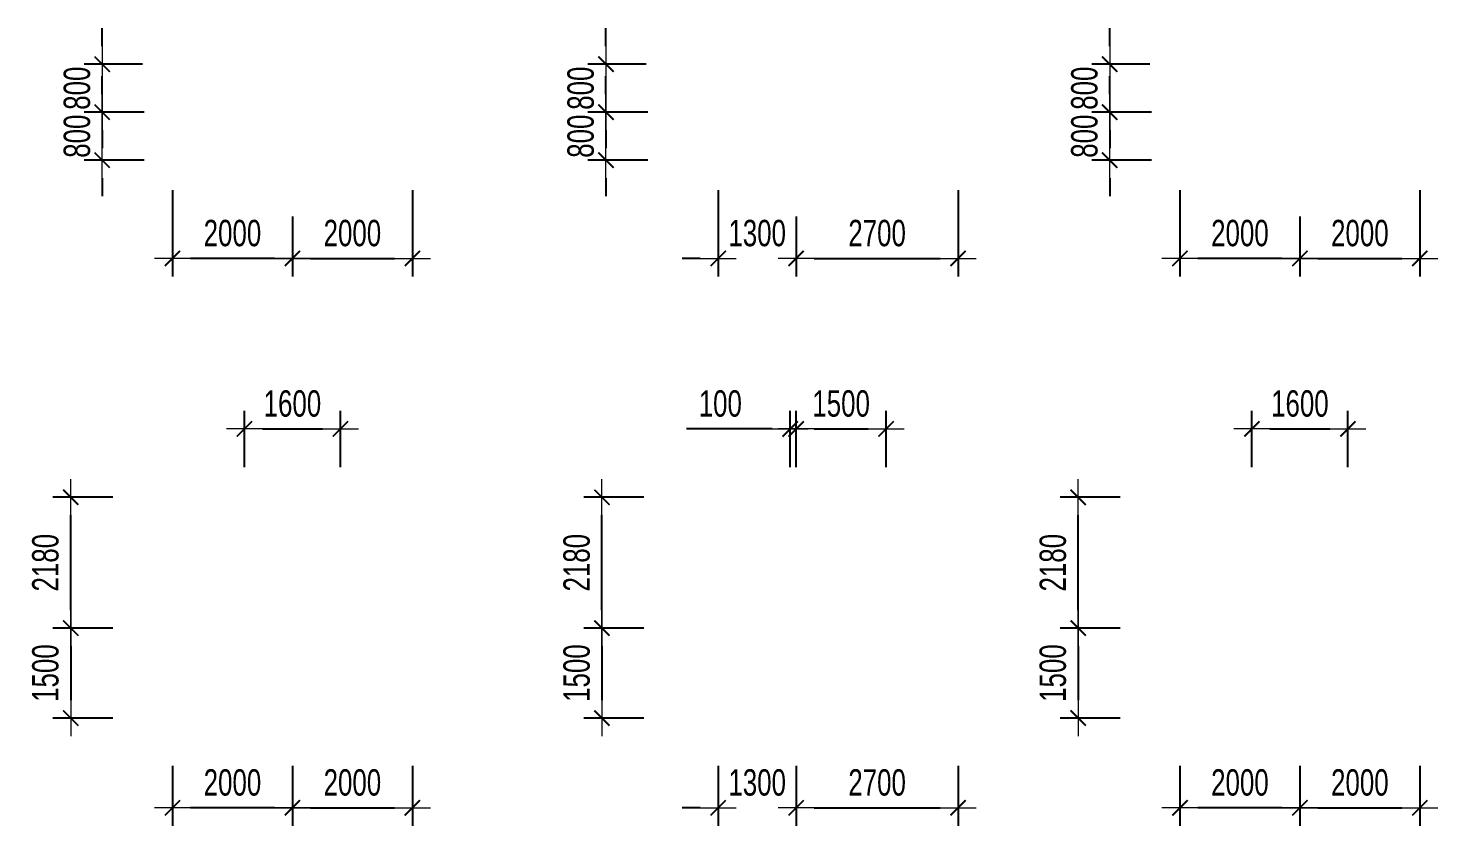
# Model space of a CAD drawing. Header units: millimetres. Extents: x -259680 to 389590, y -106473 to 139263.
# Drawn here: x 4794 to 28300, y 13604 to 26900 of the extents above; entities that cross this region are included whole.
import ezdxf

# ---------------------------------------------------------------- set-up
doc = ezdxf.new("R2010")
doc.units = ezdxf.units.MM
doc.layers.get('Defpoints').update_dxf_attribs({"color": 151, "lineweight": 9})
doc.layers.add('NDC_S_DIM', color=1, linetype='Continuous', lineweight=15)
doc.styles.add('NDC_DIM', font='', dxfattribs={"width": 0.75})
doc.styles.get('NDC_DIM').set_extended_font_data('Dotum')
doc.dimstyles.new('NDC_dim_200', dxfattribs={"dimscale": 200, "dimtxt": 2.2, "dimasz": 1.5, "dimexe": 1.5, "dimexo": 2.5, "dimgap": 1, "dimtad": 1, "dimdec": 0, "dimzin": 0, "dimdsep": 46, "dimtxsty": 'NDC_DIM', "dimblk": 'DIMMARK', "dimcen": 0.09, "dimdle": 1.2, "dimclrd": 1, "dimclre": 1, "dimclrt": 3, "dimadec": 0, "dimazin": 0, "dimtfac": 1, "dimtdec": 0, "dimtix": 1, "dimtofl": 0, "dimtmove": 0, "dimatfit": 3, "dimfxl": 6, "dimfxlon": 1, "dimtolj": 1, "dimtzin": 0, "dimarcsym": 0})

# ---------------------------------------------------------------- blocks, each defined once
blk = doc.blocks.new('DIMMARK')
at = {"layer": 'NDC_S_DIM', "color": 1}
blk.add_line((-1.5, 0), (1, 0), dxfattribs=at)
at = {"layer": 'NDC_S_DIM', "color": 2, "const_width": 0.1}
blk.add_lwpolyline([(-0.424, -0.424), (0.424, 0.424)], dxfattribs=at)
blk = doc.blocks.new('*D868')
at = {"layer": 'Defpoints', "color": 0, "ltscale": 100, "transparency": 16777216}
for p in [(9200, 15104), (11200, 15104), (11200, 13904)]:
    blk.add_point(p, dxfattribs=at)
at = {"layer": 'NDC_S_DIM', "color": 1, "lineweight": -2, "ltscale": 100, "transparency": 16777216}
for p, q in [((9200, 14604), (9200, 13604)), ((11200, 14604), (11200, 13604)), ((9500, 13904), (10900, 13904))]:
    blk.add_line(p, q, dxfattribs=at)
at = {"layer": 'NDC_S_DIM', "color": 1, "lineweight": -2, "ltscale": 100, "transparency": 16777216, "xscale": 300, "yscale": 300, "zscale": 300, "rotation": 180}
blk.add_blockref('DIMMARK', (9200, 13904), dxfattribs=at)
at = {"layer": 'NDC_S_DIM', "color": 1, "lineweight": -2, "ltscale": 100, "transparency": 16777216, "xscale": 300, "yscale": 300, "zscale": 300}
blk.add_blockref('DIMMARK', (11200, 13904), dxfattribs=at)
at = {"layer": 'NDC_S_DIM', "color": 3, "ltscale": 100, "transparency": 16777216, "insert": (10200, 14324), "char_height": 440, "attachment_point": 5, "style": 'NDC_DIM'}
blk.add_mtext('\\A1;2000', dxfattribs=at)
blk = doc.blocks.new('*D869')
at = {"layer": 'Defpoints', "color": 0, "ltscale": 100, "transparency": 16777216}
for p in [(7200, 15104), (9200, 15104), (7200, 13904)]:
    blk.add_point(p, dxfattribs=at)
at = {"layer": 'NDC_S_DIM', "color": 1, "lineweight": -2, "ltscale": 100, "transparency": 16777216}
for p, q in [((7200, 14604), (7200, 13604)), ((9200, 14604), (9200, 13604)), ((8900, 13904), (7500, 13904))]:
    blk.add_line(p, q, dxfattribs=at)
at = {"layer": 'NDC_S_DIM', "color": 1, "lineweight": -2, "ltscale": 100, "transparency": 16777216, "xscale": 300, "yscale": 300, "zscale": 300, "rotation": 180}
blk.add_blockref('DIMMARK', (7200, 13904), dxfattribs=at)
at = {"layer": 'NDC_S_DIM', "color": 1, "lineweight": -2, "ltscale": 100, "transparency": 16777216, "xscale": 300, "yscale": 300, "zscale": 300}
blk.add_blockref('DIMMARK', (9200, 13904), dxfattribs=at)
at = {"layer": 'NDC_S_DIM', "color": 3, "ltscale": 100, "transparency": 16777216, "insert": (8200, 14324), "char_height": 440, "attachment_point": 5, "style": 'NDC_DIM'}
blk.add_mtext('\\A1;2000', dxfattribs=at)
blk = doc.blocks.new('*D870')
at = {"layer": 'Defpoints', "color": 0, "ltscale": 100, "transparency": 16777216}
for p in [(6703, 16900), (5503, 15400), (6703, 15400)]:
    blk.add_point(p, dxfattribs=at)
at = {"layer": 'NDC_S_DIM', "color": 1, "lineweight": -2, "ltscale": 100, "transparency": 16777216}
for p, q in [((6203, 16900), (5203, 16900)), ((5503, 16600), (5503, 15700)), ((6203, 15400), (5203, 15400))]:
    blk.add_line(p, q, dxfattribs=at)
at = {"layer": 'NDC_S_DIM', "color": 1, "lineweight": -2, "ltscale": 100, "transparency": 16777216, "xscale": 300, "yscale": 300, "zscale": 300}
for p, rotation in [((5503, 16900), 90), ((5503, 15400), 270)]:
    blk.add_blockref('DIMMARK', p, dxfattribs=dict(at, rotation=rotation))
at = {"layer": 'NDC_S_DIM', "color": 3, "ltscale": 100, "transparency": 16777216, "insert": (5082, 16150), "char_height": 440, "attachment_point": 5, "rotation": 90, "style": 'NDC_DIM'}
blk.add_mtext('\\A1;1500', dxfattribs=at)
blk = doc.blocks.new('*D871')
at = {"layer": 'Defpoints', "color": 0, "ltscale": 100, "transparency": 16777216}
for p in [(5503, 19080), (6703, 19080), (6703, 16900)]:
    blk.add_point(p, dxfattribs=at)
at = {"layer": 'NDC_S_DIM', "color": 1, "lineweight": -2, "ltscale": 100, "transparency": 16777216}
for p, q in [((6203, 19080), (5203, 19080)), ((5503, 17200), (5503, 18780)), ((6203, 16900), (5203, 16900))]:
    blk.add_line(p, q, dxfattribs=at)
at = {"layer": 'NDC_S_DIM', "color": 1, "lineweight": -2, "ltscale": 100, "transparency": 16777216, "xscale": 300, "yscale": 300, "zscale": 300}
for p, rotation in [((5503, 19080), 90), ((5503, 16900), 270)]:
    blk.add_blockref('DIMMARK', p, dxfattribs=dict(at, rotation=rotation))
at = {"layer": 'NDC_S_DIM', "color": 3, "ltscale": 100, "transparency": 16777216, "insert": (5082, 17990), "char_height": 440, "attachment_point": 5, "rotation": 90, "style": 'NDC_DIM'}
blk.add_mtext('\\A1;2180', dxfattribs=at)
blk = doc.blocks.new('*D872')
at = {"layer": 'Defpoints', "color": 0, "ltscale": 100, "transparency": 16777216}
for p in [(10000, 20220), (8400, 19080), (10000, 19080)]:
    blk.add_point(p, dxfattribs=at)
at = {"layer": 'NDC_S_DIM', "color": 1, "lineweight": -2, "ltscale": 100, "transparency": 16777216}
for p, q in [((8400, 19580), (8400, 20520)), ((10000, 19580), (10000, 20520)), ((8700, 20220), (9700, 20220))]:
    blk.add_line(p, q, dxfattribs=at)
at = {"layer": 'NDC_S_DIM', "color": 1, "lineweight": -2, "ltscale": 100, "transparency": 16777216, "xscale": 300, "yscale": 300, "zscale": 300, "rotation": 180}
blk.add_blockref('DIMMARK', (8400, 20220), dxfattribs=at)
at = {"layer": 'NDC_S_DIM', "color": 1, "lineweight": -2, "ltscale": 100, "transparency": 16777216, "xscale": 300, "yscale": 300, "zscale": 300}
blk.add_blockref('DIMMARK', (10000, 20220), dxfattribs=at)
at = {"layer": 'NDC_S_DIM', "color": 3, "ltscale": 100, "transparency": 16777216, "insert": (9200, 20641), "char_height": 440, "attachment_point": 5, "style": 'NDC_DIM'}
blk.add_mtext('\\A1;1600', dxfattribs=at)
blk = doc.blocks.new('*D856')
at = {"layer": 'Defpoints', "color": 0, "ltscale": 100, "transparency": 16777216}
for p in [(17600, 15104), (20300, 15104), (20300, 13904)]:
    blk.add_point(p, dxfattribs=at)
at = {"layer": 'NDC_S_DIM', "color": 1, "lineweight": -2, "ltscale": 100, "transparency": 16777216}
for p, q in [((17600, 14604), (17600, 13604)), ((20300, 14604), (20300, 13604)), ((17900, 13904), (20000, 13904))]:
    blk.add_line(p, q, dxfattribs=at)
at = {"layer": 'NDC_S_DIM', "color": 1, "lineweight": -2, "ltscale": 100, "transparency": 16777216, "xscale": 300, "yscale": 300, "zscale": 300, "rotation": 180}
blk.add_blockref('DIMMARK', (17600, 13904), dxfattribs=at)
at = {"layer": 'NDC_S_DIM', "color": 1, "lineweight": -2, "ltscale": 100, "transparency": 16777216, "xscale": 300, "yscale": 300, "zscale": 300}
blk.add_blockref('DIMMARK', (20300, 13904), dxfattribs=at)
at = {"layer": 'NDC_S_DIM', "color": 3, "ltscale": 100, "transparency": 16777216, "insert": (18950, 14324), "char_height": 440, "attachment_point": 5, "style": 'NDC_DIM'}
blk.add_mtext('\\A1;2700', dxfattribs=at)
blk = doc.blocks.new('*D857')
at = {"layer": 'Defpoints', "color": 0, "ltscale": 100, "transparency": 16777216}
for p in [(16300, 15104), (17600, 15104), (16300, 13904)]:
    blk.add_point(p, dxfattribs=at)
at = {"layer": 'NDC_S_DIM', "color": 1, "lineweight": -2, "ltscale": 100, "transparency": 16777216}
for p, q in [((16300, 14604), (16300, 13604)), ((17600, 14604), (17600, 13604)), ((16000, 13904), (15700, 13904)), ((17900, 13904), (18200, 13904))]:
    blk.add_line(p, q, dxfattribs=at)
at = {"layer": 'NDC_S_DIM', "color": 1, "lineweight": -2, "ltscale": 100, "transparency": 16777216, "xscale": 300, "yscale": 300, "zscale": 300}
blk.add_blockref('DIMMARK', (16300, 13904), dxfattribs=at)
at = {"layer": 'NDC_S_DIM', "color": 1, "lineweight": -2, "ltscale": 100, "transparency": 16777216, "xscale": 300, "yscale": 300, "zscale": 300, "rotation": 180}
blk.add_blockref('DIMMARK', (17600, 13904), dxfattribs=at)
at = {"layer": 'NDC_S_DIM', "color": 3, "ltscale": 100, "transparency": 16777216, "insert": (16950, 14324), "char_height": 440, "attachment_point": 5, "style": 'NDC_DIM'}
blk.add_mtext('\\A1;1300', dxfattribs=at)
blk = doc.blocks.new('*D858')
at = {"layer": 'Defpoints', "color": 0, "ltscale": 100, "transparency": 16777216}
for p in [(15562, 16900), (14362, 15400), (15562, 15400)]:
    blk.add_point(p, dxfattribs=at)
at = {"layer": 'NDC_S_DIM', "color": 1, "lineweight": -2, "ltscale": 100, "transparency": 16777216}
for p, q in [((15062, 16900), (14062, 16900)), ((14362, 16600), (14362, 15700)), ((15062, 15400), (14062, 15400))]:
    blk.add_line(p, q, dxfattribs=at)
at = {"layer": 'NDC_S_DIM', "color": 1, "lineweight": -2, "ltscale": 100, "transparency": 16777216, "xscale": 300, "yscale": 300, "zscale": 300}
for p, rotation in [((14362, 16900), 90), ((14362, 15400), 270)]:
    blk.add_blockref('DIMMARK', p, dxfattribs=dict(at, rotation=rotation))
at = {"layer": 'NDC_S_DIM', "color": 3, "ltscale": 100, "transparency": 16777216, "insert": (13941, 16150), "char_height": 440, "attachment_point": 5, "rotation": 90, "style": 'NDC_DIM'}
blk.add_mtext('\\A1;1500', dxfattribs=at)
blk = doc.blocks.new('*D859')
at = {"layer": 'Defpoints', "color": 0, "ltscale": 100, "transparency": 16777216}
for p in [(14362, 19080), (15562, 19080), (15562, 16900)]:
    blk.add_point(p, dxfattribs=at)
at = {"layer": 'NDC_S_DIM', "color": 1, "lineweight": -2, "ltscale": 100, "transparency": 16777216}
for p, q in [((15062, 19080), (14062, 19080)), ((14362, 17200), (14362, 18780)), ((15062, 16900), (14062, 16900))]:
    blk.add_line(p, q, dxfattribs=at)
at = {"layer": 'NDC_S_DIM', "color": 1, "lineweight": -2, "ltscale": 100, "transparency": 16777216, "xscale": 300, "yscale": 300, "zscale": 300}
for p, rotation in [((14362, 19080), 90), ((14362, 16900), 270)]:
    blk.add_blockref('DIMMARK', p, dxfattribs=dict(at, rotation=rotation))
at = {"layer": 'NDC_S_DIM', "color": 3, "ltscale": 100, "transparency": 16777216, "insert": (13941, 17990), "char_height": 440, "attachment_point": 5, "rotation": 90, "style": 'NDC_DIM'}
blk.add_mtext('\\A1;2180', dxfattribs=at)
blk = doc.blocks.new('*D860')
at = {"layer": 'Defpoints', "color": 0, "ltscale": 100, "transparency": 16777216}
for p in [(19100, 20220), (17600, 19080), (19100, 19080)]:
    blk.add_point(p, dxfattribs=at)
at = {"layer": 'NDC_S_DIM', "color": 1, "lineweight": -2, "ltscale": 100, "transparency": 16777216}
for p, q in [((17600, 19580), (17600, 20520)), ((19100, 19580), (19100, 20520)), ((17900, 20220), (18800, 20220))]:
    blk.add_line(p, q, dxfattribs=at)
at = {"layer": 'NDC_S_DIM', "color": 1, "lineweight": -2, "ltscale": 100, "transparency": 16777216, "xscale": 300, "yscale": 300, "zscale": 300, "rotation": 180}
blk.add_blockref('DIMMARK', (17600, 20220), dxfattribs=at)
at = {"layer": 'NDC_S_DIM', "color": 1, "lineweight": -2, "ltscale": 100, "transparency": 16777216, "xscale": 300, "yscale": 300, "zscale": 300}
blk.add_blockref('DIMMARK', (19100, 20220), dxfattribs=at)
at = {"layer": 'NDC_S_DIM', "color": 3, "ltscale": 100, "transparency": 16777216, "insert": (18350, 20641), "char_height": 440, "attachment_point": 5, "style": 'NDC_DIM'}
blk.add_mtext('\\A1;1500', dxfattribs=at)
blk = doc.blocks.new('*D861')
at = {"layer": 'Defpoints', "color": 0, "ltscale": 100, "transparency": 16777216}
for p in [(26000, 15104), (28000, 15104), (28000, 13904)]:
    blk.add_point(p, dxfattribs=at)
at = {"layer": 'NDC_S_DIM', "color": 1, "lineweight": -2, "ltscale": 100, "transparency": 16777216}
for p, q in [((26000, 14604), (26000, 13604)), ((28000, 14604), (28000, 13604)), ((26300, 13904), (27700, 13904))]:
    blk.add_line(p, q, dxfattribs=at)
at = {"layer": 'NDC_S_DIM', "color": 1, "lineweight": -2, "ltscale": 100, "transparency": 16777216, "xscale": 300, "yscale": 300, "zscale": 300, "rotation": 180}
blk.add_blockref('DIMMARK', (26000, 13904), dxfattribs=at)
at = {"layer": 'NDC_S_DIM', "color": 1, "lineweight": -2, "ltscale": 100, "transparency": 16777216, "xscale": 300, "yscale": 300, "zscale": 300}
blk.add_blockref('DIMMARK', (28000, 13904), dxfattribs=at)
at = {"layer": 'NDC_S_DIM', "color": 3, "ltscale": 100, "transparency": 16777216, "insert": (27000, 14324), "char_height": 440, "attachment_point": 5, "style": 'NDC_DIM'}
blk.add_mtext('\\A1;2000', dxfattribs=at)
blk = doc.blocks.new('*D862')
at = {"layer": 'Defpoints', "color": 0, "ltscale": 100, "transparency": 16777216}
for p in [(24000, 15104), (26000, 15104), (24000, 13904)]:
    blk.add_point(p, dxfattribs=at)
at = {"layer": 'NDC_S_DIM', "color": 1, "lineweight": -2, "ltscale": 100, "transparency": 16777216}
for p, q in [((24000, 14604), (24000, 13604)), ((26000, 14604), (26000, 13604)), ((25700, 13904), (24300, 13904))]:
    blk.add_line(p, q, dxfattribs=at)
at = {"layer": 'NDC_S_DIM', "color": 1, "lineweight": -2, "ltscale": 100, "transparency": 16777216, "xscale": 300, "yscale": 300, "zscale": 300, "rotation": 180}
blk.add_blockref('DIMMARK', (24000, 13904), dxfattribs=at)
at = {"layer": 'NDC_S_DIM', "color": 1, "lineweight": -2, "ltscale": 100, "transparency": 16777216, "xscale": 300, "yscale": 300, "zscale": 300}
blk.add_blockref('DIMMARK', (26000, 13904), dxfattribs=at)
at = {"layer": 'NDC_S_DIM', "color": 3, "ltscale": 100, "transparency": 16777216, "insert": (25000, 14324), "char_height": 440, "attachment_point": 5, "style": 'NDC_DIM'}
blk.add_mtext('\\A1;2000', dxfattribs=at)
blk = doc.blocks.new('*D863')
at = {"layer": 'Defpoints', "color": 0, "ltscale": 100, "transparency": 16777216}
for p in [(23503, 16900), (22303, 15400), (23503, 15400)]:
    blk.add_point(p, dxfattribs=at)
at = {"layer": 'NDC_S_DIM', "color": 1, "lineweight": -2, "ltscale": 100, "transparency": 16777216}
for p, q in [((23003, 16900), (22003, 16900)), ((22303, 16600), (22303, 15700)), ((23003, 15400), (22003, 15400))]:
    blk.add_line(p, q, dxfattribs=at)
at = {"layer": 'NDC_S_DIM', "color": 1, "lineweight": -2, "ltscale": 100, "transparency": 16777216, "xscale": 300, "yscale": 300, "zscale": 300}
for p, rotation in [((22303, 16900), 90), ((22303, 15400), 270)]:
    blk.add_blockref('DIMMARK', p, dxfattribs=dict(at, rotation=rotation))
at = {"layer": 'NDC_S_DIM', "color": 3, "ltscale": 100, "transparency": 16777216, "insert": (21882, 16150), "char_height": 440, "attachment_point": 5, "rotation": 90, "style": 'NDC_DIM'}
blk.add_mtext('\\A1;1500', dxfattribs=at)
blk = doc.blocks.new('*D864')
at = {"layer": 'Defpoints', "color": 0, "ltscale": 100, "transparency": 16777216}
for p in [(22303, 19080), (23503, 19080), (23503, 16900)]:
    blk.add_point(p, dxfattribs=at)
at = {"layer": 'NDC_S_DIM', "color": 1, "lineweight": -2, "ltscale": 100, "transparency": 16777216}
for p, q in [((23003, 19080), (22003, 19080)), ((22303, 17200), (22303, 18780)), ((23003, 16900), (22003, 16900))]:
    blk.add_line(p, q, dxfattribs=at)
at = {"layer": 'NDC_S_DIM', "color": 1, "lineweight": -2, "ltscale": 100, "transparency": 16777216, "xscale": 300, "yscale": 300, "zscale": 300}
for p, rotation in [((22303, 19080), 90), ((22303, 16900), 270)]:
    blk.add_blockref('DIMMARK', p, dxfattribs=dict(at, rotation=rotation))
at = {"layer": 'NDC_S_DIM', "color": 3, "ltscale": 100, "transparency": 16777216, "insert": (21882, 17990), "char_height": 440, "attachment_point": 5, "rotation": 90, "style": 'NDC_DIM'}
blk.add_mtext('\\A1;2180', dxfattribs=at)
blk = doc.blocks.new('*D810')
at = {"layer": 'Defpoints', "color": 0, "ltscale": 100, "transparency": 16777216}
for p in [(26800, 20220), (25200, 19080), (26800, 19080)]:
    blk.add_point(p, dxfattribs=at)
at = {"layer": 'NDC_S_DIM', "color": 1, "lineweight": -2, "ltscale": 100, "transparency": 16777216}
for p, q in [((25200, 19580), (25200, 20520)), ((26800, 19580), (26800, 20520)), ((25500, 20220), (26500, 20220))]:
    blk.add_line(p, q, dxfattribs=at)
at = {"layer": 'NDC_S_DIM', "color": 1, "lineweight": -2, "ltscale": 100, "transparency": 16777216, "xscale": 300, "yscale": 300, "zscale": 300, "rotation": 180}
blk.add_blockref('DIMMARK', (25200, 20220), dxfattribs=at)
at = {"layer": 'NDC_S_DIM', "color": 1, "lineweight": -2, "ltscale": 100, "transparency": 16777216, "xscale": 300, "yscale": 300, "zscale": 300}
blk.add_blockref('DIMMARK', (26800, 20220), dxfattribs=at)
at = {"layer": 'NDC_S_DIM', "color": 3, "ltscale": 100, "transparency": 16777216, "insert": (26000, 20641), "char_height": 440, "attachment_point": 5, "style": 'NDC_DIM'}
blk.add_mtext('\\A1;1600', dxfattribs=at)
blk = doc.blocks.new('*D732')
at = {"layer": 'Defpoints', "color": 0, "ltscale": 100, "transparency": 16777216}
for p in [(11200, 24700), (9200, 24262), (11200, 23062)]:
    blk.add_point(p, dxfattribs=at)
at = {"layer": 'NDC_S_DIM', "color": 1, "lineweight": -2, "ltscale": 100, "transparency": 16777216}
for p, q in [((11200, 24200), (11200, 22762)), ((9200, 23762), (9200, 22762)), ((9500, 23062), (10900, 23062))]:
    blk.add_line(p, q, dxfattribs=at)
at = {"layer": 'NDC_S_DIM', "color": 1, "lineweight": -2, "ltscale": 100, "transparency": 16777216, "xscale": 300, "yscale": 300, "zscale": 300, "rotation": 180}
blk.add_blockref('DIMMARK', (9200, 23062), dxfattribs=at)
at = {"layer": 'NDC_S_DIM', "color": 1, "lineweight": -2, "ltscale": 100, "transparency": 16777216, "xscale": 300, "yscale": 300, "zscale": 300}
blk.add_blockref('DIMMARK', (11200, 23062), dxfattribs=at)
at = {"layer": 'NDC_S_DIM', "color": 3, "ltscale": 100, "transparency": 16777216, "insert": (10200, 23482), "char_height": 440, "attachment_point": 5, "style": 'NDC_DIM'}
blk.add_mtext('\\A1;2000', dxfattribs=at)
blk = doc.blocks.new('*D733')
at = {"layer": 'Defpoints', "color": 0, "ltscale": 100, "transparency": 16777216}
for p in [(7200, 24700), (9200, 24262), (7200, 23062)]:
    blk.add_point(p, dxfattribs=at)
at = {"layer": 'NDC_S_DIM', "color": 1, "lineweight": -2, "ltscale": 100, "transparency": 16777216}
for p, q in [((7200, 24200), (7200, 22762)), ((9200, 23762), (9200, 22762)), ((8900, 23062), (7500, 23062))]:
    blk.add_line(p, q, dxfattribs=at)
at = {"layer": 'NDC_S_DIM', "color": 1, "lineweight": -2, "ltscale": 100, "transparency": 16777216, "xscale": 300, "yscale": 300, "zscale": 300, "rotation": 180}
blk.add_blockref('DIMMARK', (7200, 23062), dxfattribs=at)
at = {"layer": 'NDC_S_DIM', "color": 1, "lineweight": -2, "ltscale": 100, "transparency": 16777216, "xscale": 300, "yscale": 300, "zscale": 300}
blk.add_blockref('DIMMARK', (9200, 23062), dxfattribs=at)
at = {"layer": 'NDC_S_DIM', "color": 3, "ltscale": 100, "transparency": 16777216, "insert": (8200, 23482), "char_height": 440, "attachment_point": 5, "style": 'NDC_DIM'}
blk.add_mtext('\\A1;2000', dxfattribs=at)
blk = doc.blocks.new('*D734')
at = {"layer": 'Defpoints', "color": 0, "ltscale": 100, "transparency": 16777216}
for p in [(7228, 25500), (6028, 24700), (7228, 24700)]:
    blk.add_point(p, dxfattribs=at)
at = {"layer": 'NDC_S_DIM', "color": 1, "lineweight": -2, "ltscale": 100, "transparency": 16777216}
for p, q in [((6028, 25800), (6028, 26100)), ((6728, 25500), (5728, 25500)), ((6728, 24700), (5728, 24700)), ((6028, 24400), (6028, 24100))]:
    blk.add_line(p, q, dxfattribs=at)
at = {"layer": 'NDC_S_DIM', "color": 1, "lineweight": -2, "ltscale": 100, "transparency": 16777216, "xscale": 300, "yscale": 300, "zscale": 300}
for p, rotation in [((6028, 25500), 270), ((6028, 24700), 90)]:
    blk.add_blockref('DIMMARK', p, dxfattribs=dict(at, rotation=rotation))
at = {"layer": 'NDC_S_DIM', "color": 3, "ltscale": 100, "transparency": 16777216, "insert": (5608, 25100), "char_height": 440, "attachment_point": 5, "rotation": 90, "style": 'NDC_DIM'}
blk.add_mtext('\\A1;800', dxfattribs=at)
blk = doc.blocks.new('*D735')
at = {"layer": 'Defpoints', "color": 0, "ltscale": 100, "transparency": 16777216}
for p in [(6028, 26300), (7200, 26300), (7228, 25500)]:
    blk.add_point(p, dxfattribs=at)
at = {"layer": 'NDC_S_DIM', "color": 1, "lineweight": -2, "ltscale": 100, "transparency": 16777216}
for p, q in [((6028, 26600), (6028, 26900)), ((6700, 26300), (5728, 26300)), ((6728, 25500), (5728, 25500)), ((6028, 25200), (6028, 24900))]:
    blk.add_line(p, q, dxfattribs=at)
at = {"layer": 'NDC_S_DIM', "color": 1, "lineweight": -2, "ltscale": 100, "transparency": 16777216, "xscale": 300, "yscale": 300, "zscale": 300}
for p, rotation in [((6028, 26300), 270), ((6028, 25500), 90)]:
    blk.add_blockref('DIMMARK', p, dxfattribs=dict(at, rotation=rotation))
at = {"layer": 'NDC_S_DIM', "color": 3, "ltscale": 100, "transparency": 16777216, "insert": (5608, 25900), "char_height": 440, "attachment_point": 5, "rotation": 90, "style": 'NDC_DIM'}
blk.add_mtext('\\A1;800', dxfattribs=at)
blk = doc.blocks.new('*D736')
at = {"layer": 'Defpoints', "color": 0, "ltscale": 100, "transparency": 16777216}
for p in [(20300, 24700), (17600, 24262), (20300, 23062)]:
    blk.add_point(p, dxfattribs=at)
at = {"layer": 'NDC_S_DIM', "color": 1, "lineweight": -2, "ltscale": 100, "transparency": 16777216}
for p, q in [((20300, 24200), (20300, 22762)), ((17600, 23762), (17600, 22762)), ((17900, 23062), (20000, 23062))]:
    blk.add_line(p, q, dxfattribs=at)
at = {"layer": 'NDC_S_DIM', "color": 1, "lineweight": -2, "ltscale": 100, "transparency": 16777216, "xscale": 300, "yscale": 300, "zscale": 300, "rotation": 180}
blk.add_blockref('DIMMARK', (17600, 23062), dxfattribs=at)
at = {"layer": 'NDC_S_DIM', "color": 1, "lineweight": -2, "ltscale": 100, "transparency": 16777216, "xscale": 300, "yscale": 300, "zscale": 300}
blk.add_blockref('DIMMARK', (20300, 23062), dxfattribs=at)
at = {"layer": 'NDC_S_DIM', "color": 3, "ltscale": 100, "transparency": 16777216, "insert": (18950, 23482), "char_height": 440, "attachment_point": 5, "style": 'NDC_DIM'}
blk.add_mtext('\\A1;2700', dxfattribs=at)
blk = doc.blocks.new('*D737')
at = {"layer": 'Defpoints', "color": 0, "ltscale": 100, "transparency": 16777216}
for p in [(16300, 24700), (17600, 24262), (16300, 23062)]:
    blk.add_point(p, dxfattribs=at)
at = {"layer": 'NDC_S_DIM', "color": 1, "lineweight": -2, "ltscale": 100, "transparency": 16777216}
for p, q in [((16300, 24200), (16300, 22762)), ((17600, 23762), (17600, 22762)), ((16000, 23062), (15700, 23062)), ((17900, 23062), (18200, 23062))]:
    blk.add_line(p, q, dxfattribs=at)
at = {"layer": 'NDC_S_DIM', "color": 1, "lineweight": -2, "ltscale": 100, "transparency": 16777216, "xscale": 300, "yscale": 300, "zscale": 300}
blk.add_blockref('DIMMARK', (16300, 23062), dxfattribs=at)
at = {"layer": 'NDC_S_DIM', "color": 1, "lineweight": -2, "ltscale": 100, "transparency": 16777216, "xscale": 300, "yscale": 300, "zscale": 300, "rotation": 180}
blk.add_blockref('DIMMARK', (17600, 23062), dxfattribs=at)
at = {"layer": 'NDC_S_DIM', "color": 3, "ltscale": 100, "transparency": 16777216, "insert": (16950, 23482), "char_height": 440, "attachment_point": 5, "style": 'NDC_DIM'}
blk.add_mtext('\\A1;1300', dxfattribs=at)
blk = doc.blocks.new('*D738')
at = {"layer": 'Defpoints', "color": 0, "ltscale": 100, "transparency": 16777216}
for p in [(15628, 25500), (14428, 24700), (15628, 24700)]:
    blk.add_point(p, dxfattribs=at)
at = {"layer": 'NDC_S_DIM', "color": 1, "lineweight": -2, "ltscale": 100, "transparency": 16777216}
for p, q in [((14428, 25800), (14428, 26100)), ((15128, 25500), (14128, 25500)), ((15128, 24700), (14128, 24700)), ((14428, 24400), (14428, 24100))]:
    blk.add_line(p, q, dxfattribs=at)
at = {"layer": 'NDC_S_DIM', "color": 1, "lineweight": -2, "ltscale": 100, "transparency": 16777216, "xscale": 300, "yscale": 300, "zscale": 300}
for p, rotation in [((14428, 25500), 270), ((14428, 24700), 90)]:
    blk.add_blockref('DIMMARK', p, dxfattribs=dict(at, rotation=rotation))
at = {"layer": 'NDC_S_DIM', "color": 3, "ltscale": 100, "transparency": 16777216, "insert": (14008, 25100), "char_height": 440, "attachment_point": 5, "rotation": 90, "style": 'NDC_DIM'}
blk.add_mtext('\\A1;800', dxfattribs=at)
blk = doc.blocks.new('*D747')
at = {"layer": 'Defpoints', "color": 0, "ltscale": 100, "transparency": 16777216}
for p in [(14428, 26300), (15600, 26300), (15628, 25500)]:
    blk.add_point(p, dxfattribs=at)
at = {"layer": 'NDC_S_DIM', "color": 1, "lineweight": -2, "ltscale": 100, "transparency": 16777216}
for p, q in [((14428, 26600), (14428, 26900)), ((15100, 26300), (14128, 26300)), ((15128, 25500), (14128, 25500)), ((14428, 25200), (14428, 24900))]:
    blk.add_line(p, q, dxfattribs=at)
at = {"layer": 'NDC_S_DIM', "color": 1, "lineweight": -2, "ltscale": 100, "transparency": 16777216, "xscale": 300, "yscale": 300, "zscale": 300}
for p, rotation in [((14428, 26300), 270), ((14428, 25500), 90)]:
    blk.add_blockref('DIMMARK', p, dxfattribs=dict(at, rotation=rotation))
at = {"layer": 'NDC_S_DIM', "color": 3, "ltscale": 100, "transparency": 16777216, "insert": (14008, 25900), "char_height": 440, "attachment_point": 5, "rotation": 90, "style": 'NDC_DIM'}
blk.add_mtext('\\A1;800', dxfattribs=at)
blk = doc.blocks.new('*D748')
at = {"layer": 'Defpoints', "color": 0, "ltscale": 100, "transparency": 16777216}
for p in [(28000, 24700), (26000, 24262), (28000, 23062)]:
    blk.add_point(p, dxfattribs=at)
at = {"layer": 'NDC_S_DIM', "color": 1, "lineweight": -2, "ltscale": 100, "transparency": 16777216}
for p, q in [((28000, 24200), (28000, 22762)), ((26000, 23762), (26000, 22762)), ((26300, 23062), (27700, 23062))]:
    blk.add_line(p, q, dxfattribs=at)
at = {"layer": 'NDC_S_DIM', "color": 1, "lineweight": -2, "ltscale": 100, "transparency": 16777216, "xscale": 300, "yscale": 300, "zscale": 300, "rotation": 180}
blk.add_blockref('DIMMARK', (26000, 23062), dxfattribs=at)
at = {"layer": 'NDC_S_DIM', "color": 1, "lineweight": -2, "ltscale": 100, "transparency": 16777216, "xscale": 300, "yscale": 300, "zscale": 300}
blk.add_blockref('DIMMARK', (28000, 23062), dxfattribs=at)
at = {"layer": 'NDC_S_DIM', "color": 3, "ltscale": 100, "transparency": 16777216, "insert": (27000, 23482), "char_height": 440, "attachment_point": 5, "style": 'NDC_DIM'}
blk.add_mtext('\\A1;2000', dxfattribs=at)
blk = doc.blocks.new('*D749')
at = {"layer": 'Defpoints', "color": 0, "ltscale": 100, "transparency": 16777216}
for p in [(24000, 24700), (26000, 24262), (24000, 23062)]:
    blk.add_point(p, dxfattribs=at)
at = {"layer": 'NDC_S_DIM', "color": 1, "lineweight": -2, "ltscale": 100, "transparency": 16777216}
for p, q in [((24000, 24200), (24000, 22762)), ((26000, 23762), (26000, 22762)), ((25700, 23062), (24300, 23062))]:
    blk.add_line(p, q, dxfattribs=at)
at = {"layer": 'NDC_S_DIM', "color": 1, "lineweight": -2, "ltscale": 100, "transparency": 16777216, "xscale": 300, "yscale": 300, "zscale": 300, "rotation": 180}
blk.add_blockref('DIMMARK', (24000, 23062), dxfattribs=at)
at = {"layer": 'NDC_S_DIM', "color": 1, "lineweight": -2, "ltscale": 100, "transparency": 16777216, "xscale": 300, "yscale": 300, "zscale": 300}
blk.add_blockref('DIMMARK', (26000, 23062), dxfattribs=at)
at = {"layer": 'NDC_S_DIM', "color": 3, "ltscale": 100, "transparency": 16777216, "insert": (25000, 23482), "char_height": 440, "attachment_point": 5, "style": 'NDC_DIM'}
blk.add_mtext('\\A1;2000', dxfattribs=at)
blk = doc.blocks.new('*D750')
at = {"layer": 'Defpoints', "color": 0, "ltscale": 100, "transparency": 16777216}
for p in [(24028, 25500), (22828, 24700), (24028, 24700)]:
    blk.add_point(p, dxfattribs=at)
at = {"layer": 'NDC_S_DIM', "color": 1, "lineweight": -2, "ltscale": 100, "transparency": 16777216}
for p, q in [((22828, 25800), (22828, 26100)), ((23528, 25500), (22528, 25500)), ((23528, 24700), (22528, 24700)), ((22828, 24400), (22828, 24100))]:
    blk.add_line(p, q, dxfattribs=at)
at = {"layer": 'NDC_S_DIM', "color": 1, "lineweight": -2, "ltscale": 100, "transparency": 16777216, "xscale": 300, "yscale": 300, "zscale": 300}
for p, rotation in [((22828, 25500), 270), ((22828, 24700), 90)]:
    blk.add_blockref('DIMMARK', p, dxfattribs=dict(at, rotation=rotation))
at = {"layer": 'NDC_S_DIM', "color": 3, "ltscale": 100, "transparency": 16777216, "insert": (22408, 25100), "char_height": 440, "attachment_point": 5, "rotation": 90, "style": 'NDC_DIM'}
blk.add_mtext('\\A1;800', dxfattribs=at)
blk = doc.blocks.new('*D751')
at = {"layer": 'Defpoints', "color": 0, "ltscale": 100, "transparency": 16777216}
for p in [(22828, 26300), (24000, 26300), (24028, 25500)]:
    blk.add_point(p, dxfattribs=at)
at = {"layer": 'NDC_S_DIM', "color": 1, "lineweight": -2, "ltscale": 100, "transparency": 16777216}
for p, q in [((22828, 26600), (22828, 26900)), ((23500, 26300), (22528, 26300)), ((23528, 25500), (22528, 25500)), ((22828, 25200), (22828, 24900))]:
    blk.add_line(p, q, dxfattribs=at)
at = {"layer": 'NDC_S_DIM', "color": 1, "lineweight": -2, "ltscale": 100, "transparency": 16777216, "xscale": 300, "yscale": 300, "zscale": 300}
for p, rotation in [((22828, 26300), 270), ((22828, 25500), 90)]:
    blk.add_blockref('DIMMARK', p, dxfattribs=dict(at, rotation=rotation))
at = {"layer": 'NDC_S_DIM', "color": 3, "ltscale": 100, "transparency": 16777216, "insert": (22408, 25900), "char_height": 440, "attachment_point": 5, "rotation": 90, "style": 'NDC_DIM'}
blk.add_mtext('\\A1;800', dxfattribs=at)
blk = doc.blocks.new('*D1041')
at = {"layer": 'Defpoints', "color": 0, "ltscale": 100, "transparency": 16777216}
for p in [(17600, 20220), (17500, 19080), (17600, 19080)]:
    blk.add_point(p, dxfattribs=at)
at = {"layer": 'NDC_S_DIM', "color": 1, "lineweight": -2, "ltscale": 100, "transparency": 16777216}
for p, q in [((17500, 19580), (17500, 20520)), ((17600, 19580), (17600, 20520)), ((17200, 20220), (15769, 20220)), ((17900, 20220), (18200, 20220))]:
    blk.add_line(p, q, dxfattribs=at)
at = {"layer": 'NDC_S_DIM', "color": 1, "lineweight": -2, "ltscale": 100, "transparency": 16777216, "xscale": 300, "yscale": 300, "zscale": 300}
blk.add_blockref('DIMMARK', (17500, 20220), dxfattribs=at)
at = {"layer": 'NDC_S_DIM', "color": 1, "lineweight": -2, "ltscale": 100, "transparency": 16777216, "xscale": 300, "yscale": 300, "zscale": 300, "rotation": 180}
blk.add_blockref('DIMMARK', (17600, 20220), dxfattribs=at)
at = {"layer": 'NDC_S_DIM', "color": 3, "ltscale": 100, "transparency": 16777216, "insert": (16335, 20641), "char_height": 440, "attachment_point": 5, "style": 'NDC_DIM'}
blk.add_mtext('\\A1;100', dxfattribs=at)

msp = doc.modelspace()

# ---------------------------------------------------------------- dimensions: what is measured, and where the dimension line sits
at = {"layer": 'NDC_S_DIM', "ltscale": 100}
for base, p1, p2, angle, picture, middle in [((6028.4, 26300), (7228.4, 25500), (7200, 26300), 90, '*D735', (5608.1, 25900)), ((14428.4, 26300), (15628.4, 25500), (15600, 26300), 90, '*D747', (14008.1, 25900)), ((22828.4, 26300), (24028.4, 25500), (24000, 26300), 90, '*D751', (22408.1, 25900)), ((6028.4, 24700), (7228.4, 25500), (7228.4, 24700), 270, '*D734', (5608.1, 25100)), ((14428.4, 24700), (15628.4, 25500), (15628.4, 24700), 270, '*D738', (14008.1, 25100)), ((22828.4, 24700), (24028.4, 25500), (24028.4, 24700), 270, '*D750', (22408.1, 25100)), ((7200, 23061.7), (9200, 24261.7), (7200, 24700), 180, '*D733', (8200, 23482)), ((16300, 23061.7), (17600, 24261.7), (16300, 24700), 180, '*D737', (16950, 23482)), ((24000, 23061.7), (26000, 24261.7), (24000, 24700), 180, '*D749', (25000, 23482)), ((5502.6, 19079.6), (6702.6, 16900), (6702.6, 19079.6), 90, '*D871', (5082.3, 17989.8)), ((14361.6, 19079.6), (15561.6, 16900), (15561.6, 19079.6), 90, '*D859', (13941.3, 17989.8)), ((22302.6, 19079.6), (23502.6, 16900), (23502.6, 19079.6), 90, '*D864', (21882.3, 17989.8)), ((5502.6, 15400.2), (6702.6, 16900), (6702.6, 15400.2), 270, '*D870', (5082.3, 16150.1)), ((14361.6, 15400.2), (15561.6, 16900), (15561.6, 15400.2), 270, '*D858', (13941.3, 16150.1)), ((22302.6, 15400.2), (23502.6, 16900), (23502.6, 15400.2), 270, '*D863', (21882.3, 16150.1)), ((7200, 13904), (9200, 15104), (7200, 15104), 180, '*D869', (8200, 14324.3)), ((16300, 13904), (17600, 15104), (16300, 15104), 180, '*D857', (16950, 14324.3)), ((24000, 13904), (26000, 15104), (24000, 15104), 180, '*D862', (25000, 14324.3))]:
    dim = msp.add_linear_dim(base=base, p1=p1, p2=p2, angle=angle, dimstyle='NDC_dim_200', dxfattribs=at)
    dim.commit()
    dim.dimension.update_dxf_attribs({"geometry": picture, "text_midpoint": middle})
for base, p1, p2, picture, middle in [((11200, 23061.7), (9200, 24261.7), (11200, 24700), '*D732', (10200, 23482)), ((20300, 23061.7), (17600, 24261.7), (20300, 24700), '*D736', (18950, 23482)), ((28000, 23061.7), (26000, 24261.7), (28000, 24700), '*D748', (27000, 23482)), ((10000, 20220.3), (8400, 19079.6), (10000, 19079.6), '*D872', (9200, 20640.6)), ((19100, 20220.3), (17600, 19079.6), (19100, 19079.6), '*D860', (18350, 20640.6)), ((26800, 20220.3), (25200, 19079.6), (26800, 19079.6), '*D810', (26000, 20640.6)), ((11200, 13904), (9200, 15104), (11200, 15104), '*D868', (10200, 14324.3)), ((20300, 13904), (17600, 15104), (20300, 15104), '*D856', (18950, 14324.3)), ((28000, 13904), (26000, 15104), (28000, 15104), '*D861', (27000, 14324.3))]:
    dim = msp.add_linear_dim(base=base, p1=p1, p2=p2, dimstyle='NDC_dim_200', dxfattribs=at)
    dim.commit()
    dim.dimension.update_dxf_attribs({"geometry": picture, "text_midpoint": middle})
dim = msp.add_linear_dim(base=(17600, 20220.3), p1=(17500, 19079.6), p2=(17600, 19079.6), dimstyle='NDC_dim_200', dxfattribs=at)
dim.commit()
dim.dimension.update_dxf_attribs({"geometry": '*D1041', "text_midpoint": (16334.6, 20220.3), "dimtype": 160})

doc.saveas('drawing.dxf')
